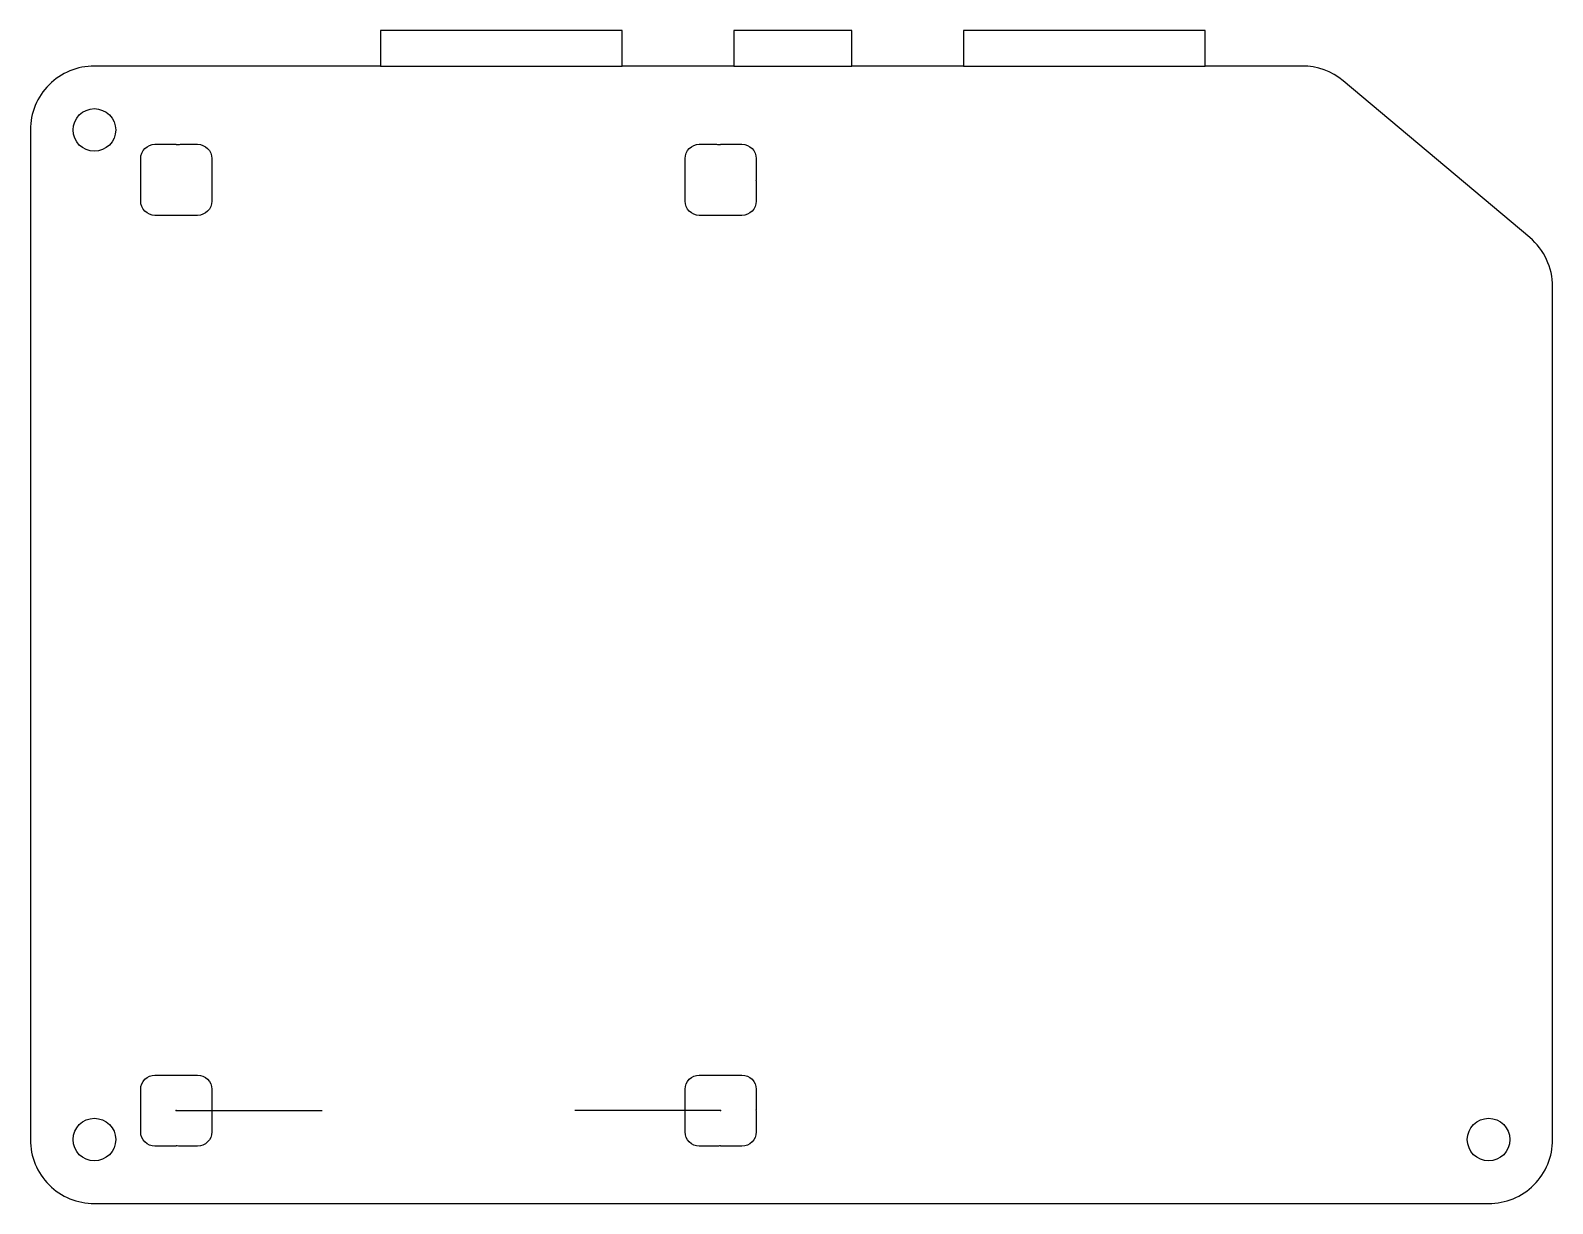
# Model space of a CAD drawing. Header units: millimetres. Extents: x -50 to 57, y -37 to 46.
import ezdxf

# ---------------------------------------------------------------- set-up
doc = ezdxf.new("R2010")
doc.units = ezdxf.units.MM
doc.layers.get('0').update_dxf_attribs({"linetype": 'CONTINUOUS'})

msp = doc.modelspace()

# ---------------------------------------------------------------- linework, layer by layer
for p, q in [((-25.4, 43.05), (-8.4, 43.05)), ((-0.55, 43.05), (7.75, 43.05)), ((15.6, 43.05), (32.6, 43.05)), ((-39.78, -30.46), (-29.52, -30.46)), ((-1.48, -30.46), (-11.74, -30.46))]:
    msp.add_line(p, q)
for points in [[(-50.04, -32.5, 0.414214), (-45.54, -37), (52.55, -37, 0.414214), (57.05, -32.5), (57.05, 27.53, 0.221551), (55.44, 30.98), (42.32, 42, 0.176468), (39.43, 43.05), (32.6, 43.05), (32.6, 45.55), (15.6, 45.55), (15.6, 43.05), (7.75, 43.05), (7.75, 45.55), (-0.55, 45.55), (-0.55, 43.05), (-8.4, 43.05), (-8.4, 45.55), (-25.4, 45.55), (-25.4, 43.05), (-45.54, 43.05, 0.414214), (-50.04, 38.55)], [(-39.78, 37.54), (-39.78, 37.52, -0.026844), (-39.48, 37.54), (-38.28, 37.54, -0.414214), (-37.28, 36.54), (-37.28, 33.54, -0.414214), (-38.28, 32.54), (-41.28, 32.54, -0.414214), (-42.28, 33.54), (-42.28, 34.74, -0.026844), (-42.26, 35.04), (-42.28, 35.04), (-42.28, 36.54, -0.414214), (-41.28, 37.54)], [(-1.48, 37.54), (0.02, 37.54, -0.414214), (1.02, 36.54), (1.02, 35.04), (1, 35.04, -0.026844), (1.02, 34.74), (1.02, 33.54, -0.414214), (0.02, 32.54), (-2.98, 32.54, -0.414214), (-3.98, 33.54), (-3.98, 36.54, -0.414214), (-2.98, 37.54), (-1.78, 37.54, -0.026844), (-1.48, 37.52)], [(-37.28, -28.96), (-37.28, -31.96, -0.414214), (-38.28, -32.96), (-39.48, -32.96, -0.026844), (-39.78, -32.94), (-39.78, -32.96), (-41.28, -32.96, -0.414214), (-42.28, -31.96), (-42.28, -30.46), (-42.26, -30.46, -0.026844), (-42.28, -30.16), (-42.28, -28.96, -0.414214), (-41.28, -27.96), (-38.28, -27.96, -0.414214)], [(-1.48, -32.96), (-1.48, -32.94, -0.026844), (-1.78, -32.96), (-2.98, -32.96, -0.414214), (-3.98, -31.96), (-3.98, -28.96, -0.414214), (-2.98, -27.96), (0.02, -27.96, -0.414214), (1.02, -28.96), (1.02, -30.16, -0.026844), (1, -30.46), (1.02, -30.46), (1.02, -31.96, -0.414214), (0.02, -32.96)]]:
    msp.add_lwpolyline(points, format="xyb", close=True)
for centre in [(-45.54, 38.55), (-45.54, -32.5), (52.55, -32.5)]:
    msp.add_circle(centre, 1.5)
for p in [(-39.78, -30.46), (-1.48, -30.46)]:
    msp.add_point(p)

doc.saveas('drawing.dxf')
